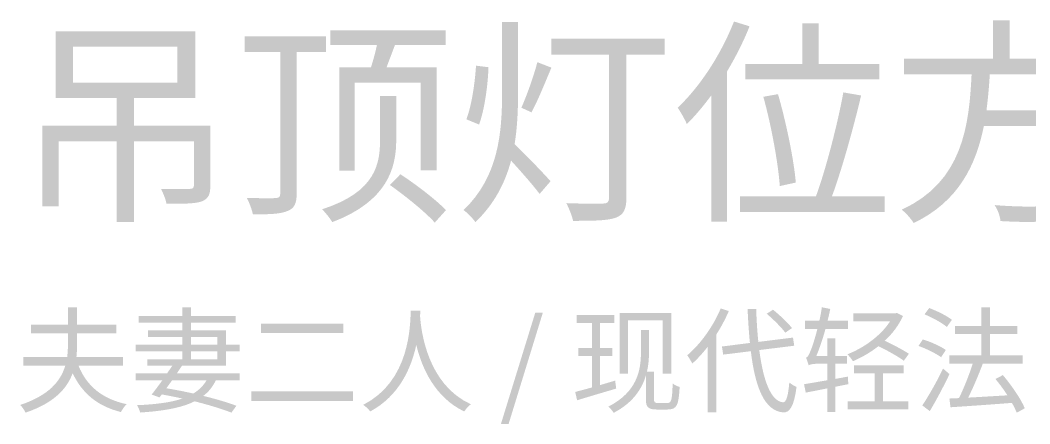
# Model space of a CAD drawing. Header units: millimetres. Extents: x -4600 to 229000, y -4300 to 19460.
# Drawn here: x 178212 to 180977, y 16529 to 17636 of the extents above; entities that cross this region are included whole.
import ezdxf

# ---------------------------------------------------------------- set-up
doc = ezdxf.new("R2010")
doc.units = ezdxf.units.MM
doc.header["$LTSCALE"] = 100
doc.layers.add('A-NOTE', color=7, linetype='Continuous', lineweight=18)

# ---------------------------------------------------------------- blocks, each defined once
blk = doc.blocks.new('A05_SHEET')
at = {"layer": 'A-NOTE'}
h = blk.add_hatch(color=256, dxfattribs=at)
edge = h.paths.add_edge_path()
edge.add_line((19532, 17631.2), (19532, 17439.1))
edge.add_spline(control_points=[(19532, 17439.1), (19532, 17326.9), (19522.4, 17206.8), (19426.4, 17115)], knot_values=[0, 0, 0, 0, 1, 1, 1, 1], degree=3, periodic=0)
edge.add_spline(control_points=[(19426.4, 17115), (19436.6, 17108.4), (19452.2, 17092.2), (19458.8, 17082)], knot_values=[0, 0, 0, 0, 1, 1, 1, 1], degree=3, periodic=0)
edge.add_spline(control_points=[(19458.8, 17082), (19511, 17131.8), (19540.4, 17190), (19556.6, 17250.7)], knot_values=[0, 0, 0, 0, 1, 1, 1, 1], degree=3, periodic=0)
edge.add_spline(control_points=[(19556.6, 17250.7), (19583, 17221.8), (19619, 17181), (19634.7, 17159.4)], knot_values=[0, 0, 0, 0, 1, 1, 1, 1], degree=3, periodic=0)
edge.add_line((19634.7, 17159.4), (19664.7, 17194.2))
edge.add_spline(control_points=[(19664.7, 17194.2), (19649.7, 17211.6), (19587.8, 17276.5), (19566.2, 17295.7)], knot_values=[0, 0, 0, 0, 1, 1, 1, 1], degree=3, periodic=0)
edge.add_spline(control_points=[(19566.2, 17295.7), (19574, 17343.1), (19575.8, 17391.7), (19575.8, 17439.1)], knot_values=[0, 0, 0, 0, 1, 1, 1, 1], degree=3, periodic=0)
edge.add_line((19575.8, 17439.1), (19575.8, 17631.2))
edge.add_line((19575.8, 17631.2), (19532, 17631.2))
edge = h.paths.add_edge_path(flags=0)
edge.add_spline(control_points=[(19628.6, 17520.8), (19619, 17483.6), (19599.8, 17429.5), (19584.8, 17395.9)], knot_values=[0, 0, 0, 0, 1, 1, 1, 1], degree=3, periodic=0)
edge.add_line((19584.8, 17395.9), (19612.4, 17383.3))
edge.add_spline(control_points=[(19612.4, 17383.3), (19629.8, 17414.5), (19649.7, 17465), (19667.1, 17505.8)], knot_values=[0, 0, 0, 0, 1, 1, 1, 1], degree=3, periodic=0)
edge.add_line((19667.1, 17505.8), (19628.6, 17520.8))
edge = h.paths.add_edge_path(flags=0)
edge.add_spline(control_points=[(19460.6, 17511.2), (19457.6, 17463.8), (19448.6, 17401.3), (19434.2, 17364.1)], knot_values=[0, 0, 0, 0, 1, 1, 1, 1], degree=3, periodic=0)
edge.add_line((19434.2, 17364.1), (19469, 17349.7))
edge.add_spline(control_points=[(19469, 17349.7), (19484.6, 17392.9), (19493, 17458.3), (19494.8, 17507)], knot_values=[0, 0, 0, 0, 1, 1, 1, 1], degree=3, periodic=0)
edge.add_line((19494.8, 17507), (19460.6, 17511.2))
h = blk.add_hatch(color=256, dxfattribs=at)
edge = h.paths.add_edge_path()
edge.add_spline(control_points=[(20167.1, 17632.4), (20131.7, 17541.8), (20073.5, 17452.9), (20012.8, 17395.9)], knot_values=[0, 0, 0, 0, 1, 1, 1, 1], degree=3, periodic=0)
edge.add_spline(control_points=[(20012.8, 17395.9), (20020.6, 17385.1), (20033.8, 17361.7), (20038, 17350.9)], knot_values=[0, 0, 0, 0, 1, 1, 1, 1], degree=3, periodic=0)
edge.add_spline(control_points=[(20038, 17350.9), (20060.8, 17373.7), (20083.1, 17400.1), (20104.7, 17429.5)], knot_values=[0, 0, 0, 0, 1, 1, 1, 1], degree=3, periodic=0)
edge.add_line((20104.7, 17429.5), (20104.7, 17083.8))
edge.add_line((20104.7, 17083.8), (20147.9, 17083.8))
edge.add_line((20147.9, 17083.8), (20147.9, 17495))
edge.add_spline(control_points=[(20147.9, 17495), (20171.3, 17534.6), (20192.9, 17576.6), (20209.7, 17619.2)], knot_values=[0, 0, 0, 0, 1, 1, 1, 1], degree=3, periodic=0)
edge.add_line((20209.7, 17619.2), (20167.1, 17632.4))
for points in [[(20198.3, 17516), (20198.3, 17473.4), (20565.1, 17473.4), (20565.1, 17516), (20399.4, 17516), (20399.4, 17627), (20354.4, 17627), (20354.4, 17516), (20198.3, 17516)], [(19528.9, 16528.8), (19549.9, 16528.8), (19643.7, 16834.1), (19623, 16834.1), (19528.9, 16528.8)], [(18871.8, 16803.7), (18871.8, 16778.3), (19097.4, 16778.3), (19097.4, 16803.7), (18871.8, 16803.7)], [(20495.9, 16689.2), (20495.9, 16667.5), (20552.1, 16667.5), (20552.1, 16590.6), (20478, 16590.6), (20478, 16568.7), (20645, 16568.7), (20645, 16590.6), (20575.6, 16590.6), (20575.6, 16667.5), (20631.5, 16667.5), (20631.5, 16689.2), (20495.9, 16689.2)], [(18845.4, 16617.6), (18845.4, 16591.3), (19124.1, 16591.3), (19124.1, 16617.6), (18845.4, 16617.6)]]:
    blk.add_hatch(color=256, dxfattribs=at).paths.add_polyline_path(points)
h = blk.add_hatch(color=256, dxfattribs=at)
edge = h.paths.add_edge_path()
edge.add_line((20876, 17636), (20876, 17530.4))
edge.add_line((20876, 17530.4), (20632.9, 17530.4))
edge.add_line((20632.9, 17530.4), (20632.9, 17487.2))
edge.add_line((20632.9, 17487.2), (20817.8, 17487.2))
edge.add_spline(control_points=[(20817.8, 17487.2), (20811.2, 17348.5), (20793.8, 17192.4), (20626.3, 17116.2)], knot_values=[0, 0, 0, 0, 1, 1, 1, 1], degree=3, periodic=0)
edge.add_spline(control_points=[(20626.3, 17116.2), (20638.3, 17107.2), (20652.1, 17091), (20659.3, 17079.6)], knot_values=[0, 0, 0, 0, 1, 1, 1, 1], degree=3, periodic=0)
edge.add_spline(control_points=[(20659.3, 17079.6), (20781.8, 17138.4), (20829.8, 17238), (20851.4, 17345.5)], knot_values=[0, 0, 0, 0, 1, 1, 1, 1], degree=3, periodic=0)
edge.add_line((20851.4, 17345.5), (21050.1, 17345.5))
edge.add_spline(control_points=[(21050.1, 17345.5), (21040.5, 17206.8), (21028.5, 17147.4), (21011.1, 17131.8), (21003.9, 17125.2), (20996.1, 17124.6), (20982.3, 17124.6), (20966.7, 17124.6), (20924, 17125.2), (20880.8, 17128.8)], knot_values=[0, 0, 0, 0, 1, 1, 1, 2, 2, 2, 3, 3, 3, 3], degree=3, periodic=0)
edge.add_spline(control_points=[(20880.8, 17128.8), (20889.8, 17116.2), (20895.8, 17097.6), (20897, 17085)], knot_values=[0, 0, 0, 0, 1, 1, 1, 1], degree=3, periodic=0)
edge.add_spline(control_points=[(20897, 17085), (20937.2, 17082.6), (20977.5, 17082), (20997.9, 17083.2), (21021.3, 17084.4), (21035.7, 17089.2), (21049.5, 17103.6), (21072.9, 17127.6), (21085.5, 17194.2), (21097.5, 17366.5)], knot_values=[0, 0, 0, 0, 1, 1, 1, 2, 2, 2, 3, 3, 3, 3], degree=3, periodic=0)
edge.add_spline(control_points=[(21097.5, 17366.5), (21098.7, 17373.7), (21099.3, 17388.7), (21099.3, 17388.7)], knot_values=[0, 0, 0, 0, 1, 1, 1, 1], degree=3, periodic=0)
edge.add_line((21099.3, 17388.7), (20858.6, 17388.7))
edge.add_spline(control_points=[(20858.6, 17388.7), (20862.8, 17421.7), (20865.8, 17454.7), (20867.6, 17487.2)], knot_values=[0, 0, 0, 0, 1, 1, 1, 1], degree=3, periodic=0)
edge.add_line((20867.6, 17487.2), (21170.2, 17487.2))
edge.add_line((21170.2, 17487.2), (21170.2, 17530.4))
edge.add_line((21170.2, 17530.4), (20922.2, 17530.4))
edge.add_line((20922.2, 17530.4), (20922.2, 17636))
edge.add_line((20922.2, 17636), (20876, 17636))
h = blk.add_hatch(color=256, dxfattribs=at)
edge = h.paths.add_edge_path()
edge.add_line((18272.6, 17346.7), (18272.6, 17125.8))
edge.add_line((18272.6, 17125.8), (18317.7, 17125.8))
edge.add_line((18317.7, 17125.8), (18317.7, 17304.1))
edge.add_line((18317.7, 17304.1), (18476.1, 17304.1))
edge.add_line((18476.1, 17304.1), (18476.1, 17082))
edge.add_line((18476.1, 17082), (18523.5, 17082))
edge.add_line((18523.5, 17082), (18523.5, 17304.1))
edge.add_line((18523.5, 17304.1), (18688, 17304.1))
edge.add_line((18688, 17304.1), (18688, 17182.8))
edge.add_spline(control_points=[(18688, 17182.8), (18688, 17175.6), (18685, 17173.2), (18675.4, 17173.2)], knot_values=[0, 0, 0, 0, 1, 1, 1, 1], degree=3, periodic=0)
edge.add_spline(control_points=[(18675.4, 17173.2), (18666.4, 17172.6), (18633.4, 17172), (18598, 17173.2)], knot_values=[0, 0, 0, 0, 1, 1, 1, 1], degree=3, periodic=0)
edge.add_spline(control_points=[(18598, 17173.2), (18604, 17161.2), (18610.6, 17145), (18613, 17132.4)], knot_values=[0, 0, 0, 0, 1, 1, 1, 1], degree=3, periodic=0)
edge.add_spline(control_points=[(18613, 17132.4), (18660.4, 17132.4), (18690.4, 17132.4), (18709.6, 17139)], knot_values=[0, 0, 0, 0, 1, 1, 1, 1], degree=3, periodic=0)
edge.add_spline(control_points=[(18709.6, 17139), (18728.2, 17146.2), (18733, 17158.8), (18733, 17182.2)], knot_values=[0, 0, 0, 0, 1, 1, 1, 1], degree=3, periodic=0)
edge.add_line((18733, 17182.2), (18733, 17346.7))
edge.add_line((18733, 17346.7), (18523.5, 17346.7))
edge.add_line((18523.5, 17346.7), (18523.5, 17422.3))
edge.add_line((18523.5, 17422.3), (18692.2, 17422.3))
edge.add_line((18692.2, 17422.3), (18692.2, 17605.4))
edge.add_line((18692.2, 17605.4), (18309.8, 17605.4))
edge.add_line((18309.8, 17605.4), (18309.8, 17422.3))
edge.add_line((18309.8, 17422.3), (18476.1, 17422.3))
edge.add_line((18476.1, 17422.3), (18476.1, 17346.7))
edge.add_line((18476.1, 17346.7), (18272.6, 17346.7))
h.paths.add_polyline_path([(18356.7, 17563.4), (18643, 17563.4), (18643, 17464.4), (18356.7, 17464.4), (18356.7, 17563.4)], flags=0)
h = blk.add_hatch(color=256, dxfattribs=at)
edge = h.paths.add_edge_path()
edge.add_line((18827.3, 17591.6), (18827.3, 17549))
edge.add_line((18827.3, 17549), (18924.5, 17549))
edge.add_line((18924.5, 17549), (18924.5, 17160.6))
edge.add_spline(control_points=[(18924.5, 17160.6), (18924.5, 17151), (18921.5, 17148.6), (18911.3, 17148), (18901.7, 17147.4), (18869.3, 17147.4), (18832.7, 17148.6)], knot_values=[0, 0, 0, 0, 1, 1, 1, 2, 2, 2, 2], degree=3, periodic=0)
edge.add_spline(control_points=[(18832.7, 17148.6), (18839.9, 17136), (18847.1, 17115.6), (18849.5, 17103.6)], knot_values=[0, 0, 0, 0, 1, 1, 1, 1], degree=3, periodic=0)
edge.add_spline(control_points=[(18849.5, 17103.6), (18897.5, 17103), (18926.9, 17104.8), (18944.3, 17112.6)], knot_values=[0, 0, 0, 0, 1, 1, 1, 1], degree=3, periodic=0)
edge.add_spline(control_points=[(18944.3, 17112.6), (18962.9, 17119.8), (18969.5, 17133), (18969.5, 17160.6)], knot_values=[0, 0, 0, 0, 1, 1, 1, 1], degree=3, periodic=0)
edge.add_line((18969.5, 17160.6), (18969.5, 17549))
edge.add_line((18969.5, 17549), (19050, 17549))
edge.add_line((19050, 17549), (19050, 17591.6))
edge.add_line((19050, 17591.6), (18827.3, 17591.6))
h = blk.add_hatch(color=256, dxfattribs=at)
edge = h.paths.add_edge_path()
edge.add_line((19086, 17507), (19086, 17223))
edge.add_line((19086, 17223), (19128.6, 17223))
edge.add_line((19128.6, 17223), (19128.6, 17464.4))
edge.add_line((19128.6, 17464.4), (19309.3, 17464.4))
edge.add_line((19309.3, 17464.4), (19309.3, 17224.2))
edge.add_line((19309.3, 17224.2), (19353.1, 17224.2))
edge.add_line((19353.1, 17224.2), (19353.1, 17507))
edge.add_line((19353.1, 17507), (19215.7, 17507))
edge.add_line((19215.7, 17507), (19238.5, 17567.6))
edge.add_line((19238.5, 17567.6), (19377.1, 17567.6))
edge.add_line((19377.1, 17567.6), (19377.1, 17607.8))
edge.add_line((19377.1, 17607.8), (19061.4, 17607.8))
edge.add_line((19061.4, 17607.8), (19061.4, 17567.6))
edge.add_line((19061.4, 17567.6), (19189.2, 17567.6))
edge.add_spline(control_points=[(19189.2, 17567.6), (19185, 17547.8), (19179, 17525.6), (19173, 17507)], knot_values=[0, 0, 0, 0, 1, 1, 1, 1], degree=3, periodic=0)
edge.add_line((19173, 17507), (19086, 17507))
edge = h.paths.add_edge_path(flags=0)
edge.add_line((19197.7, 17427.7), (19197.7, 17307.1))
edge.add_spline(control_points=[(19197.7, 17307.1), (19197.7, 17244.7), (19187.4, 17164.8), (19039.2, 17117.4)], knot_values=[0, 0, 0, 0, 1, 1, 1, 1], degree=3, periodic=0)
edge.add_spline(control_points=[(19039.2, 17117.4), (19048.2, 17107.8), (19061.4, 17092.2), (19066.8, 17082)], knot_values=[0, 0, 0, 0, 1, 1, 1, 1], degree=3, periodic=0)
edge.add_spline(control_points=[(19066.8, 17082), (19217.5, 17139), (19242.1, 17230.8), (19242.1, 17306.5)], knot_values=[0, 0, 0, 0, 1, 1, 1, 1], degree=3, periodic=0)
edge.add_line((19242.1, 17306.5), (19242.1, 17427.7))
edge.add_line((19242.1, 17427.7), (19197.7, 17427.7))
h = blk.add_hatch(color=256, dxfattribs=at)
edge = h.paths.add_edge_path()
edge.add_line((19667.1, 17585), (19667.1, 17541.2))
edge.add_line((19667.1, 17541.2), (19824.9, 17541.2))
edge.add_line((19824.9, 17541.2), (19824.9, 17148))
edge.add_spline(control_points=[(19824.9, 17148), (19824.9, 17137.2), (19820.7, 17133.6), (19808.7, 17133), (19795.5, 17132.4), (19752.3, 17132.4), (19707.9, 17134.2)], knot_values=[0, 0, 0, 0, 1, 1, 1, 2, 2, 2, 2], degree=3, periodic=0)
edge.add_spline(control_points=[(19707.9, 17134.2), (19715.1, 17121), (19723.5, 17098.8), (19726.5, 17085.6)], knot_values=[0, 0, 0, 0, 1, 1, 1, 1], degree=3, periodic=0)
edge.add_spline(control_points=[(19726.5, 17085.6), (19783.5, 17085.6), (19820.7, 17086.2), (19842.9, 17094), (19864.6, 17101.8), (19872.4, 17117.4), (19872.4, 17148)], knot_values=[0, 0, 0, 0, 1, 1, 1, 2, 2, 2, 2], degree=3, periodic=0)
edge.add_line((19872.4, 17148), (19872.4, 17541.2))
edge.add_line((19872.4, 17541.2), (19977.4, 17541.2))
edge.add_line((19977.4, 17541.2), (19977.4, 17585))
edge.add_line((19977.4, 17585), (19667.1, 17585))
h = blk.add_hatch(color=256, dxfattribs=at)
edge = h.paths.add_edge_path()
edge.add_line((20183.3, 17152.8), (20183.3, 17110.2))
edge.add_line((20183.3, 17110.2), (20580.1, 17110.2))
edge.add_line((20580.1, 17110.2), (20580.1, 17152.8))
edge.add_line((20580.1, 17152.8), (20435.4, 17152.8))
edge.add_spline(control_points=[(20435.4, 17152.8), (20463, 17227.8), (20494.2, 17340.7), (20515.3, 17429.5)], knot_values=[0, 0, 0, 0, 1, 1, 1, 1], degree=3, periodic=0)
edge.add_line((20515.3, 17429.5), (20466.6, 17437.9))
edge.add_spline(control_points=[(20466.6, 17437.9), (20451, 17351.5), (20419.2, 17229), (20391.6, 17152.8)], knot_values=[0, 0, 0, 0, 1, 1, 1, 1], degree=3, periodic=0)
edge.add_line((20391.6, 17152.8), (20183.3, 17152.8))
edge = h.paths.add_edge_path(flags=0)
edge.add_spline(control_points=[(20247.5, 17425.9), (20269.7, 17346.1), (20288.3, 17241.7), (20292.6, 17181)], knot_values=[0, 0, 0, 0, 1, 1, 1, 1], degree=3, periodic=0)
edge.add_line((20292.6, 17181), (20336.4, 17190.6))
edge.add_spline(control_points=[(20336.4, 17190.6), (20331.6, 17250.1), (20310.6, 17353.3), (20287.7, 17433.1)], knot_values=[0, 0, 0, 0, 1, 1, 1, 1], degree=3, periodic=0)
edge.add_line((20287.7, 17433.1), (20247.5, 17425.9))
h = blk.add_hatch(color=256, dxfattribs=at)
edge = h.paths.add_edge_path()
edge.add_spline(control_points=[(19224.7, 17184), (19267.9, 17153.4), (19321.9, 17109.6), (19347.7, 17080.8)], knot_values=[0, 0, 0, 0, 1, 1, 1, 1], degree=3, periodic=0)
edge.add_line((19347.7, 17080.8), (19378.3, 17115))
edge.add_spline(control_points=[(19378.3, 17115), (19351.3, 17143.2), (19296.7, 17185.2), (19253.5, 17213.4)], knot_values=[0, 0, 0, 0, 1, 1, 1, 1], degree=3, periodic=0)
edge.add_line((19253.5, 17213.4), (19224.7, 17184))
h = blk.add_hatch(color=256, dxfattribs=at)
edge = h.paths.add_edge_path()
edge.add_line((18343.1, 16848.6), (18343.1, 16800.9))
edge.add_line((18343.1, 16800.9), (18241.7, 16800.9))
edge.add_line((18241.7, 16800.9), (18241.7, 16777))
edge.add_line((18241.7, 16777), (18343.1, 16777))
edge.add_line((18343.1, 16777), (18343.1, 16751))
edge.add_spline(control_points=[(18343.1, 16751), (18343.1, 16738.1), (18342.5, 16725.3), (18340.9, 16712.4)], knot_values=[0, 0, 0, 0, 1, 1, 1, 1], degree=3, periodic=0)
edge.add_line((18340.9, 16712.4), (18220.4, 16712.4))
edge.add_line((18220.4, 16712.4), (18220.4, 16688.2))
edge.add_line((18220.4, 16688.2), (18335.6, 16688.2))
edge.add_spline(control_points=[(18335.6, 16688.2), (18323.3, 16646.2), (18291.3, 16607), (18212.2, 16580.6)], knot_values=[0, 0, 0, 0, 1, 1, 1, 1], degree=3, periodic=0)
edge.add_spline(control_points=[(18212.2, 16580.6), (18217.3, 16575.9), (18224.2, 16565.5), (18227, 16559.6)], knot_values=[0, 0, 0, 0, 1, 1, 1, 1], degree=3, periodic=0)
edge.add_spline(control_points=[(18227, 16559.6), (18304.5, 16585.9), (18340.3, 16624.8), (18355.9, 16667.8)], knot_values=[0, 0, 0, 0, 1, 1, 1, 1], degree=3, periodic=0)
edge.add_spline(control_points=[(18355.9, 16667.8), (18381.7, 16612.9), (18423.4, 16577.5), (18488, 16561.2)], knot_values=[0, 0, 0, 0, 1, 1, 1, 1], degree=3, periodic=0)
edge.add_spline(control_points=[(18488, 16561.2), (18491.5, 16567.7), (18498.1, 16577.8), (18503.7, 16582.8)], knot_values=[0, 0, 0, 0, 1, 1, 1, 1], degree=3, periodic=0)
edge.add_spline(control_points=[(18503.7, 16582.8), (18436.9, 16596.9), (18393.9, 16633.3), (18372, 16688.2)], knot_values=[0, 0, 0, 0, 1, 1, 1, 1], degree=3, periodic=0)
edge.add_line((18372, 16688.2), (18493.7, 16688.2))
edge.add_line((18493.7, 16688.2), (18493.7, 16712.4))
edge.add_line((18493.7, 16712.4), (18366.3, 16712.4))
edge.add_spline(control_points=[(18366.3, 16712.4), (18367.6, 16725.3), (18368.2, 16738.1), (18368.2, 16751)], knot_values=[0, 0, 0, 0, 1, 1, 1, 1], degree=3, periodic=0)
edge.add_line((18368.2, 16751), (18368.2, 16777))
edge.add_line((18368.2, 16777), (18475.8, 16777))
edge.add_line((18475.8, 16777), (18475.8, 16800.9))
edge.add_line((18475.8, 16800.9), (18368.2, 16800.9))
edge.add_line((18368.2, 16800.9), (18368.2, 16848.6))
edge.add_line((18368.2, 16848.6), (18343.1, 16848.6))
h = blk.add_hatch(color=256, dxfattribs=at)
edge = h.paths.add_edge_path()
edge.add_line((18528.2, 16667.5), (18528.2, 16648.4))
edge.add_line((18528.2, 16648.4), (18601.6, 16648.4))
edge.add_spline(control_points=[(18601.6, 16648.4), (18591.3, 16633.9), (18580.9, 16619.8), (18572.1, 16609.2)], knot_values=[0, 0, 0, 0, 1, 1, 1, 1], degree=3, periodic=0)
edge.add_line((18572.1, 16609.2), (18593.8, 16601.3))
edge.add_line((18593.8, 16601.3), (18600.1, 16609.5))
edge.add_spline(control_points=[(18600.1, 16609.5), (18619.2, 16606), (18638.3, 16602.3), (18656.5, 16598.2)], knot_values=[0, 0, 0, 0, 1, 1, 1, 1], degree=3, periodic=0)
edge.add_spline(control_points=[(18656.5, 16598.2), (18625.2, 16587.5), (18584.4, 16582.2), (18532.3, 16580)], knot_values=[0, 0, 0, 0, 1, 1, 1, 1], degree=3, periodic=0)
edge.add_spline(control_points=[(18532.3, 16580), (18535.7, 16574.6), (18538.9, 16566.8), (18540.8, 16559.9)], knot_values=[0, 0, 0, 0, 1, 1, 1, 1], degree=3, periodic=0)
edge.add_spline(control_points=[(18540.8, 16559.9), (18605.1, 16564), (18654.4, 16572.8), (18689.8, 16590.6)], knot_values=[0, 0, 0, 0, 1, 1, 1, 1], degree=3, periodic=0)
edge.add_spline(control_points=[(18689.8, 16590.6), (18729.3, 16580.6), (18764.5, 16569.9), (18790.8, 16559.6)], knot_values=[0, 0, 0, 0, 1, 1, 1, 1], degree=3, periodic=0)
edge.add_line((18790.8, 16559.6), (18804.3, 16578.4))
edge.add_spline(control_points=[(18804.3, 16578.4), (18780.5, 16587.5), (18748.8, 16596.9), (18713.7, 16605.4)], knot_values=[0, 0, 0, 0, 1, 1, 1, 1], degree=3, periodic=0)
edge.add_spline(control_points=[(18713.7, 16605.4), (18728.7, 16617), (18740, 16631.1), (18748.2, 16648.4)], knot_values=[0, 0, 0, 0, 1, 1, 1, 1], degree=3, periodic=0)
edge.add_line((18748.2, 16648.4), (18813.4, 16648.4))
edge.add_line((18813.4, 16648.4), (18813.4, 16667.5))
edge.add_line((18813.4, 16667.5), (18641.5, 16667.5))
edge.add_line((18641.5, 16667.5), (18655.6, 16688.5))
edge.add_line((18655.6, 16688.5), (18775.5, 16688.5))
edge.add_line((18775.5, 16688.5), (18775.5, 16727.5))
edge.add_line((18775.5, 16727.5), (18813.4, 16727.5))
edge.add_line((18813.4, 16727.5), (18813.4, 16746.3))
edge.add_line((18813.4, 16746.3), (18775.5, 16746.3))
edge.add_line((18775.5, 16746.3), (18775.5, 16784.9))
edge.add_line((18775.5, 16784.9), (18680.1, 16784.9))
edge.add_line((18680.1, 16784.9), (18680.1, 16806.2))
edge.add_line((18680.1, 16806.2), (18802.8, 16806.2))
edge.add_line((18802.8, 16806.2), (18802.8, 16825))
edge.add_line((18802.8, 16825), (18680.1, 16825))
edge.add_line((18680.1, 16825), (18680.1, 16848.6))
edge.add_line((18680.1, 16848.6), (18656.5, 16848.6))
edge.add_line((18656.5, 16848.6), (18656.5, 16825))
edge.add_line((18656.5, 16825), (18537, 16825))
edge.add_line((18537, 16825), (18537, 16806.2))
edge.add_line((18537, 16806.2), (18656.5, 16806.2))
edge.add_line((18656.5, 16806.2), (18656.5, 16784.9))
edge.add_line((18656.5, 16784.9), (18562.1, 16784.9))
edge.add_line((18562.1, 16784.9), (18562.1, 16767.3))
edge.add_line((18562.1, 16767.3), (18656.5, 16767.3))
edge.add_line((18656.5, 16767.3), (18656.5, 16746.3))
edge.add_line((18656.5, 16746.3), (18528.2, 16746.3))
edge.add_line((18528.2, 16746.3), (18528.2, 16727.5))
edge.add_line((18528.2, 16727.5), (18656.5, 16727.5))
edge.add_line((18656.5, 16727.5), (18656.5, 16706.1))
edge.add_line((18656.5, 16706.1), (18560.2, 16706.1))
edge.add_line((18560.2, 16706.1), (18560.2, 16688.5))
edge.add_line((18560.2, 16688.5), (18628.9, 16688.5))
edge.add_line((18628.9, 16688.5), (18614.8, 16667.5))
edge.add_line((18614.8, 16667.5), (18528.2, 16667.5))
edge = h.paths.add_edge_path(flags=0)
edge.add_line((18628.3, 16648.4), (18722.8, 16648.4))
edge.add_spline(control_points=[(18722.8, 16648.4), (18714, 16633.3), (18702, 16621.4), (18686.4, 16612)], knot_values=[0, 0, 0, 0, 1, 1, 1, 1], degree=3, periodic=0)
edge.add_spline(control_points=[(18686.4, 16612), (18662.5, 16617.3), (18637.4, 16622.3), (18612.6, 16626.4)], knot_values=[0, 0, 0, 0, 1, 1, 1, 1], degree=3, periodic=0)
edge.add_line((18612.6, 16626.4), (18628.3, 16648.4))
h.paths.add_polyline_path([(18680.1, 16727.5), (18752.3, 16727.5), (18752.3, 16706.1), (18680.1, 16706.1), (18680.1, 16727.5)], flags=0)
h.paths.add_polyline_path([(18680.1, 16746.3), (18680.1, 16767.3), (18752.3, 16767.3), (18752.3, 16746.3), (18680.1, 16746.3)], flags=0)
h = blk.add_hatch(color=256, dxfattribs=at)
edge = h.paths.add_edge_path()
edge.add_spline(control_points=[(20130.7, 16845.4), (20110, 16795.5), (20075.1, 16747.5), (20039.1, 16716.8)], knot_values=[0, 0, 0, 0, 1, 1, 1, 1], degree=3, periodic=0)
edge.add_spline(control_points=[(20039.1, 16716.8), (20043.1, 16711.5), (20050.4, 16699.5), (20052.9, 16694.2)], knot_values=[0, 0, 0, 0, 1, 1, 1, 1], degree=3, periodic=0)
edge.add_spline(control_points=[(20052.9, 16694.2), (20067.3, 16707.1), (20081.4, 16722.7), (20094.9, 16740)], knot_values=[0, 0, 0, 0, 1, 1, 1, 1], degree=3, periodic=0)
edge.add_line((20094.9, 16740), (20094.9, 16560.5))
edge.add_line((20094.9, 16560.5), (20119.1, 16560.5))
edge.add_line((20119.1, 16560.5), (20119.1, 16774.5))
edge.add_spline(control_points=[(20119.1, 16774.5), (20131.9, 16794.6), (20143.5, 16816.3), (20153, 16838.2)], knot_values=[0, 0, 0, 0, 1, 1, 1, 1], degree=3, periodic=0)
edge.add_line((20153, 16838.2), (20130.7, 16845.4))
h = blk.add_hatch(color=256, dxfattribs=at)
edge = h.paths.add_edge_path()
edge.add_spline(control_points=[(20204.4, 16844.2), (20205.7, 16810.9), (20207.9, 16779.5), (20210.7, 16750.7)], knot_values=[0, 0, 0, 0, 1, 1, 1, 1], degree=3, periodic=0)
edge.add_line((20210.7, 16750.7), (20134.1, 16740.9))
edge.add_line((20134.1, 16740.9), (20137.6, 16718.7))
edge.add_line((20137.6, 16718.7), (20213.2, 16728.1))
edge.add_spline(control_points=[(20213.2, 16728.1), (20225.1, 16629.6), (20250.2, 16564), (20302.3, 16560.2)], knot_values=[0, 0, 0, 0, 1, 1, 1, 1], degree=3, periodic=0)
edge.add_spline(control_points=[(20302.3, 16560.2), (20318.9, 16559.3), (20331.5, 16575.6), (20338.4, 16629.9)], knot_values=[0, 0, 0, 0, 1, 1, 1, 1], degree=3, periodic=0)
edge.add_spline(control_points=[(20338.4, 16629.9), (20333.7, 16632.1), (20323.3, 16637.7), (20318.6, 16642.4)], knot_values=[0, 0, 0, 0, 1, 1, 1, 1], degree=3, periodic=0)
edge.add_spline(control_points=[(20318.6, 16642.4), (20315.5, 16606), (20310.5, 16587.5), (20301.4, 16587.8)], knot_values=[0, 0, 0, 0, 1, 1, 1, 1], degree=3, periodic=0)
edge.add_spline(control_points=[(20301.4, 16587.8), (20267.8, 16591.3), (20247.1, 16647.8), (20236.4, 16731.2)], knot_values=[0, 0, 0, 0, 1, 1, 1, 1], degree=3, periodic=0)
edge.add_line((20236.4, 16731.2), (20332.1, 16743.1))
edge.add_line((20332.1, 16743.1), (20328.7, 16765.4))
edge.add_line((20328.7, 16765.4), (20233.9, 16753.5))
edge.add_spline(control_points=[(20233.9, 16753.5), (20230.8, 16781.4), (20228.9, 16812.2), (20228, 16844.2)], knot_values=[0, 0, 0, 0, 1, 1, 1, 1], degree=3, periodic=0)
edge.add_line((20228, 16844.2), (20204.4, 16844.2))
edge = h.paths.add_edge_path(flags=0)
edge.add_spline(control_points=[(20256.8, 16830.7), (20275.3, 16815), (20297.3, 16793), (20307.7, 16778.9)], knot_values=[0, 0, 0, 0, 1, 1, 1, 1], degree=3, periodic=0)
edge.add_line((20307.7, 16778.9), (20325.9, 16791.5))
edge.add_spline(control_points=[(20325.9, 16791.5), (20315.2, 16805.6), (20292.6, 16826.9), (20273.8, 16842)], knot_values=[0, 0, 0, 0, 1, 1, 1, 1], degree=3, periodic=0)
edge.add_line((20273.8, 16842), (20256.8, 16830.7))
h = blk.add_hatch(color=256, dxfattribs=at)
edge = h.paths.add_edge_path()
edge.add_spline(control_points=[(20371.7, 16689.2), (20374.2, 16691.7), (20383.9, 16693.6), (20394.6, 16693.6)], knot_values=[0, 0, 0, 0, 1, 1, 1, 1], degree=3, periodic=0)
edge.add_line((20394.6, 16693.6), (20423.1, 16693.6))
edge.add_line((20423.1, 16693.6), (20423.1, 16648.4))
edge.add_line((20423.1, 16648.4), (20358.8, 16637.4))
edge.add_line((20358.8, 16637.4), (20363.8, 16614.5))
edge.add_line((20363.8, 16614.5), (20423.1, 16626.1))
edge.add_line((20423.1, 16626.1), (20423.1, 16561.5))
edge.add_line((20423.1, 16561.5), (20445.1, 16561.5))
edge.add_line((20445.1, 16561.5), (20445.1, 16630.5))
edge.add_line((20445.1, 16630.5), (20480.2, 16637.7))
edge.add_line((20480.2, 16637.7), (20479, 16658.4))
edge.add_line((20479, 16658.4), (20445.1, 16652.1))
edge.add_line((20445.1, 16652.1), (20445.1, 16693.6))
edge.add_line((20445.1, 16693.6), (20476.8, 16693.6))
edge.add_line((20476.8, 16693.6), (20476.8, 16714.9))
edge.add_line((20476.8, 16714.9), (20445.1, 16714.9))
edge.add_line((20445.1, 16714.9), (20445.1, 16763.5))
edge.add_line((20445.1, 16763.5), (20423.1, 16763.5))
edge.add_line((20423.1, 16763.5), (20423.1, 16714.9))
edge.add_line((20423.1, 16714.9), (20392.7, 16714.9))
edge.add_spline(control_points=[(20392.7, 16714.9), (20401.5, 16736.6), (20410.3, 16762.3), (20417.8, 16789.3)], knot_values=[0, 0, 0, 0, 1, 1, 1, 1], degree=3, periodic=0)
edge.add_line((20417.8, 16789.3), (20479.6, 16789.3))
edge.add_line((20479.6, 16789.3), (20479.6, 16811.5))
edge.add_line((20479.6, 16811.5), (20423.4, 16811.5))
edge.add_spline(control_points=[(20423.4, 16811.5), (20426.3, 16822.2), (20428.5, 16833.2), (20430.7, 16843.9)], knot_values=[0, 0, 0, 0, 1, 1, 1, 1], degree=3, periodic=0)
edge.add_line((20430.7, 16843.9), (20407.7, 16848.6))
edge.add_spline(control_points=[(20407.7, 16848.6), (20406.2, 16836.3), (20403.7, 16823.8), (20400.8, 16811.5)], knot_values=[0, 0, 0, 0, 1, 1, 1, 1], degree=3, periodic=0)
edge.add_line((20400.8, 16811.5), (20361.6, 16811.5))
edge.add_line((20361.6, 16811.5), (20361.6, 16789.3))
edge.add_line((20361.6, 16789.3), (20395.5, 16789.3))
edge.add_spline(control_points=[(20395.5, 16789.3), (20389.2, 16763.9), (20382.3, 16743.1), (20379.2, 16735.3), (20373.9, 16721.5), (20369.8, 16711.5), (20364.4, 16709.9)], knot_values=[0, 0, 0, 0, 1, 1, 1, 2, 2, 2, 2], degree=3, periodic=0)
edge.add_spline(control_points=[(20364.4, 16709.9), (20367, 16704.2), (20370.4, 16693.6), (20371.7, 16689.2)], knot_values=[0, 0, 0, 0, 1, 1, 1, 1], degree=3, periodic=0)
h = blk.add_hatch(color=256, dxfattribs=at)
edge = h.paths.add_edge_path()
edge.add_spline(control_points=[(20688.9, 16829.1), (20710.5, 16820.3), (20737.2, 16805.6), (20750.1, 16794.6)], knot_values=[0, 0, 0, 0, 1, 1, 1, 1], degree=3, periodic=0)
edge.add_line((20750.1, 16794.6), (20763.9, 16814.1))
edge.add_spline(control_points=[(20763.9, 16814.1), (20750.4, 16825), (20723.4, 16838.5), (20701.8, 16846.4)], knot_values=[0, 0, 0, 0, 1, 1, 1, 1], degree=3, periodic=0)
edge.add_line((20701.8, 16846.4), (20688.9, 16829.1))
h = blk.add_hatch(color=256, dxfattribs=at)
edge = h.paths.add_edge_path()
edge.add_spline(control_points=[(20883.1, 16651.8), (20894.4, 16638.3), (20906, 16622.7), (20916.1, 16607)], knot_values=[0, 0, 0, 0, 1, 1, 1, 1], degree=3, periodic=0)
edge.add_line((20916.1, 16607), (20808.4, 16600.7))
edge.add_spline(control_points=[(20808.4, 16600.7), (20822.3, 16628), (20837.3, 16663.8), (20848.6, 16694.2)], knot_values=[0, 0, 0, 0, 1, 1, 1, 1], degree=3, periodic=0)
edge.add_line((20848.6, 16694.2), (20958.1, 16694.2))
edge.add_line((20958.1, 16694.2), (20958.1, 16716.8))
edge.add_line((20958.1, 16716.8), (20868.4, 16716.8))
edge.add_line((20868.4, 16716.8), (20868.4, 16774.8))
edge.add_line((20868.4, 16774.8), (20943.4, 16774.8))
edge.add_line((20943.4, 16774.8), (20943.4, 16797.1))
edge.add_line((20943.4, 16797.1), (20868.4, 16797.1))
edge.add_line((20868.4, 16797.1), (20868.4, 16848.6))
edge.add_line((20868.4, 16848.6), (20844.5, 16848.6))
edge.add_line((20844.5, 16848.6), (20844.5, 16797.1))
edge.add_line((20844.5, 16797.1), (20772.4, 16797.1))
edge.add_line((20772.4, 16797.1), (20772.4, 16774.8))
edge.add_line((20772.4, 16774.8), (20844.5, 16774.8))
edge.add_line((20844.5, 16774.8), (20844.5, 16716.8))
edge.add_line((20844.5, 16716.8), (20756.7, 16716.8))
edge.add_line((20756.7, 16716.8), (20756.7, 16694.2))
edge.add_line((20756.7, 16694.2), (20821, 16694.2))
edge.add_spline(control_points=[(20821, 16694.2), (20811.6, 16664.1), (20796.5, 16626.1), (20783.3, 16599.4)], knot_values=[0, 0, 0, 0, 1, 1, 1, 1], degree=3, periodic=0)
edge.add_line((20783.3, 16599.4), (20757, 16598.2))
edge.add_line((20757, 16598.2), (20760.1, 16574.3))
edge.add_spline(control_points=[(20760.1, 16574.3), (20804.1, 16577.2), (20867.4, 16581.5), (20928.3, 16586.3)], knot_values=[0, 0, 0, 0, 1, 1, 1, 1], degree=3, periodic=0)
edge.add_spline(control_points=[(20928.3, 16586.3), (20934, 16576.5), (20938.3, 16567.1), (20941.5, 16559.3)], knot_values=[0, 0, 0, 0, 1, 1, 1, 1], degree=3, periodic=0)
edge.add_line((20941.5, 16559.3), (20963.5, 16571.5))
edge.add_spline(control_points=[(20963.5, 16571.5), (20953.1, 16596.9), (20927.1, 16634.6), (20903.5, 16662.5)], knot_values=[0, 0, 0, 0, 1, 1, 1, 1], degree=3, periodic=0)
edge.add_line((20903.5, 16662.5), (20883.1, 16651.8))
h = blk.add_hatch(color=256, dxfattribs=at)
edge = h.paths.add_edge_path()
edge.add_spline(control_points=[(19281.9, 16838.8), (19280, 16797.4), (19280, 16646.5), (19151.7, 16580.9)], knot_values=[0, 0, 0, 0, 1, 1, 1, 1], degree=3, periodic=0)
edge.add_spline(control_points=[(19151.7, 16580.9), (19159.2, 16575.9), (19166.8, 16568.7), (19170.8, 16562.7)], knot_values=[0, 0, 0, 0, 1, 1, 1, 1], degree=3, periodic=0)
edge.add_spline(control_points=[(19170.8, 16562.7), (19250.8, 16606), (19283.2, 16682), (19297, 16745.3)], knot_values=[0, 0, 0, 0, 1, 1, 1, 1], degree=3, periodic=0)
edge.add_spline(control_points=[(19297, 16745.3), (19312.3, 16682), (19347.5, 16601.6), (19428.4, 16562.7)], knot_values=[0, 0, 0, 0, 1, 1, 1, 1], degree=3, periodic=0)
edge.add_spline(control_points=[(19428.4, 16562.7), (19432.2, 16569), (19439.4, 16577.2), (19446.6, 16582.5)], knot_values=[0, 0, 0, 0, 1, 1, 1, 1], degree=3, periodic=0)
edge.add_spline(control_points=[(19446.6, 16582.5), (19326.8, 16637.1), (19310.2, 16784.2), (19307.3, 16824.7)], knot_values=[0, 0, 0, 0, 1, 1, 1, 1], degree=3, periodic=0)
edge.add_line((19307.3, 16824.7), (19308.3, 16838.8))
edge.add_line((19308.3, 16838.8), (19281.9, 16838.8))
h = blk.add_hatch(color=256, dxfattribs=at)
edge = h.paths.add_edge_path()
edge.add_line((19732.2, 16616.4), (19737.5, 16593.5))
edge.add_spline(control_points=[(19737.5, 16593.5), (19767.3, 16602.6), (19807.2, 16614.5), (19844.5, 16625.5)], knot_values=[0, 0, 0, 0, 1, 1, 1, 1], degree=3, periodic=0)
edge.add_line((19844.5, 16625.5), (19841.7, 16647.4))
edge.add_line((19841.7, 16647.4), (19800.6, 16635.2))
edge.add_line((19800.6, 16635.2), (19800.6, 16714.6))
edge.add_line((19800.6, 16714.6), (19833.5, 16714.6))
edge.add_line((19833.5, 16714.6), (19833.5, 16736.6))
edge.add_line((19833.5, 16736.6), (19800.6, 16736.6))
edge.add_line((19800.6, 16736.6), (19800.6, 16805.3))
edge.add_line((19800.6, 16805.3), (19839.8, 16805.3))
edge.add_line((19839.8, 16805.3), (19839.8, 16827.2))
edge.add_line((19839.8, 16827.2), (19735.9, 16827.2))
edge.add_line((19735.9, 16827.2), (19735.9, 16805.3))
edge.add_line((19735.9, 16805.3), (19778, 16805.3))
edge.add_line((19778, 16805.3), (19778, 16736.6))
edge.add_line((19778, 16736.6), (19740.7, 16736.6))
edge.add_line((19740.7, 16736.6), (19740.7, 16714.6))
edge.add_line((19740.7, 16714.6), (19778, 16714.6))
edge.add_line((19778, 16714.6), (19778, 16628.6))
edge.add_spline(control_points=[(19778, 16628.6), (19760.7, 16623.9), (19745, 16619.5), (19732.2, 16616.4)], knot_values=[0, 0, 0, 0, 1, 1, 1, 1], degree=3, periodic=0)
h = blk.add_hatch(color=256, dxfattribs=at)
edge = h.paths.add_edge_path()
edge.add_line((19912.3, 16785.8), (19912.3, 16725.3))
edge.add_spline(control_points=[(19912.3, 16725.3), (19912.3, 16676), (19902.3, 16616.7), (19822.9, 16575.9)], knot_values=[0, 0, 0, 0, 1, 1, 1, 1], degree=3, periodic=0)
edge.add_spline(control_points=[(19822.9, 16575.9), (19827.6, 16572.4), (19835.1, 16563.7), (19837.6, 16559)], knot_values=[0, 0, 0, 0, 1, 1, 1, 1], degree=3, periodic=0)
edge.add_spline(control_points=[(19837.6, 16559), (19889.7, 16586.3), (19914.5, 16623.6), (19925.8, 16661.2)], knot_values=[0, 0, 0, 0, 1, 1, 1, 1], degree=3, periodic=0)
edge.add_line((19925.8, 16661.2), (19925.8, 16595))
edge.add_spline(control_points=[(19925.8, 16595), (19925.8, 16573.7), (19933.9, 16568.1), (19955.9, 16568.1)], knot_values=[0, 0, 0, 0, 1, 1, 1, 1], degree=3, periodic=0)
edge.add_line((19955.9, 16568.1), (19984.8, 16568.1))
edge.add_spline(control_points=[(19984.8, 16568.1), (20011.8, 16568.1), (20015.5, 16580.6), (20018.3, 16630.2)], knot_values=[0, 0, 0, 0, 1, 1, 1, 1], degree=3, periodic=0)
edge.add_spline(control_points=[(20018.3, 16630.2), (20012.4, 16631.4), (20004.9, 16634.9), (19999.2, 16639.6)], knot_values=[0, 0, 0, 0, 1, 1, 1, 1], degree=3, periodic=0)
edge.add_spline(control_points=[(19999.2, 16639.6), (19997.6, 16594.7), (19995.8, 16585.9), (19984.8, 16585.9)], knot_values=[0, 0, 0, 0, 1, 1, 1, 1], degree=3, periodic=0)
edge.add_line((19984.8, 16585.9), (19959, 16585.9))
edge.add_spline(control_points=[(19959, 16585.9), (19950.3, 16585.9), (19947.7, 16588.1), (19947.7, 16597.2)], knot_values=[0, 0, 0, 0, 1, 1, 1, 1], degree=3, periodic=0)
edge.add_line((19947.7, 16597.2), (19947.7, 16671.6))
edge.add_line((19947.7, 16671.6), (19928.6, 16671.6))
edge.add_spline(control_points=[(19928.6, 16671.6), (19933, 16689.8), (19934.3, 16708), (19934.3, 16724.6)], knot_values=[0, 0, 0, 0, 1, 1, 1, 1], degree=3, periodic=0)
edge.add_line((19934.3, 16724.6), (19934.3, 16785.8))
edge.add_line((19934.3, 16785.8), (19912.3, 16785.8))
h.paths.add_polyline_path([(19854.2, 16833.2), (19854.2, 16666.3), (19876.8, 16666.3), (19876.8, 16812.5), (19971.9, 16812.5), (19971.9, 16666.3), (19995.1, 16666.3), (19995.1, 16833.2), (19854.2, 16833.2)], flags=0)
h = blk.add_hatch(color=256, dxfattribs=at)
edge = h.paths.add_edge_path()
edge.add_line((20494.4, 16831.9), (20494.4, 16810.3))
edge.add_line((20494.4, 16810.3), (20594.8, 16810.3))
edge.add_spline(control_points=[(20594.8, 16810.3), (20569.3, 16770.4), (20522.3, 16736.9), (20477.7, 16719.6)], knot_values=[0, 0, 0, 0, 1, 1, 1, 1], degree=3, periodic=0)
edge.add_spline(control_points=[(20477.7, 16719.6), (20482.7, 16714.9), (20489.6, 16706.1), (20492.8, 16700.5)], knot_values=[0, 0, 0, 0, 1, 1, 1, 1], degree=3, periodic=0)
edge.add_spline(control_points=[(20492.8, 16700.5), (20516.6, 16710.8), (20540.8, 16724.6), (20562.8, 16741.9)], knot_values=[0, 0, 0, 0, 1, 1, 1, 1], degree=3, periodic=0)
edge.add_spline(control_points=[(20562.8, 16741.9), (20588.5, 16729.3), (20616.7, 16713.3), (20632.1, 16702)], knot_values=[0, 0, 0, 0, 1, 1, 1, 1], degree=3, periodic=0)
edge.add_line((20632.1, 16702), (20646.2, 16720.9))
edge.add_spline(control_points=[(20646.2, 16720.9), (20631.5, 16730.9), (20604.5, 16745), (20580, 16756.6)], knot_values=[0, 0, 0, 0, 1, 1, 1, 1], degree=3, periodic=0)
edge.add_spline(control_points=[(20580, 16756.6), (20600.7, 16776.1), (20618.3, 16798.7), (20629.9, 16824.7)], knot_values=[0, 0, 0, 0, 1, 1, 1, 1], degree=3, periodic=0)
edge.add_line((20629.9, 16824.7), (20613.6, 16832.9))
edge.add_line((20613.6, 16832.9), (20608.9, 16831.9))
edge.add_line((20608.9, 16831.9), (20494.4, 16831.9))
h = blk.add_hatch(color=256, dxfattribs=at)
edge = h.paths.add_edge_path()
edge.add_spline(control_points=[(20672.3, 16742.5), (20693.9, 16735), (20720.9, 16721.5), (20734.4, 16711.5)], knot_values=[0, 0, 0, 0, 1, 1, 1, 1], degree=3, periodic=0)
edge.add_line((20734.4, 16711.5), (20747.3, 16731.5))
edge.add_spline(control_points=[(20747.3, 16731.5), (20733.1, 16741.6), (20705.8, 16753.8), (20684.2, 16760.4)], knot_values=[0, 0, 0, 0, 1, 1, 1, 1], degree=3, periodic=0)
edge.add_line((20684.2, 16760.4), (20672.3, 16742.5))
h = blk.add_hatch(color=256, dxfattribs=at)
edge = h.paths.add_edge_path()
edge.add_line((20682.9, 16579.4), (20703.3, 16563.7))
edge.add_spline(control_points=[(20703.3, 16563.7), (20720.9, 16593.2), (20741.6, 16632.1), (20757.3, 16665.3)], knot_values=[0, 0, 0, 0, 1, 1, 1, 1], degree=3, periodic=0)
edge.add_line((20757.3, 16665.3), (20739.7, 16680.4))
edge.add_spline(control_points=[(20739.7, 16680.4), (20722.8, 16644.9), (20699.2, 16603.5), (20682.9, 16579.4)], knot_values=[0, 0, 0, 0, 1, 1, 1, 1], degree=3, periodic=0)

msp = doc.modelspace()

# ---------------------------------------------------------------- block references
msp.add_blockref('A05_SHEET', (160000, 0))

doc.saveas('drawing.dxf')
